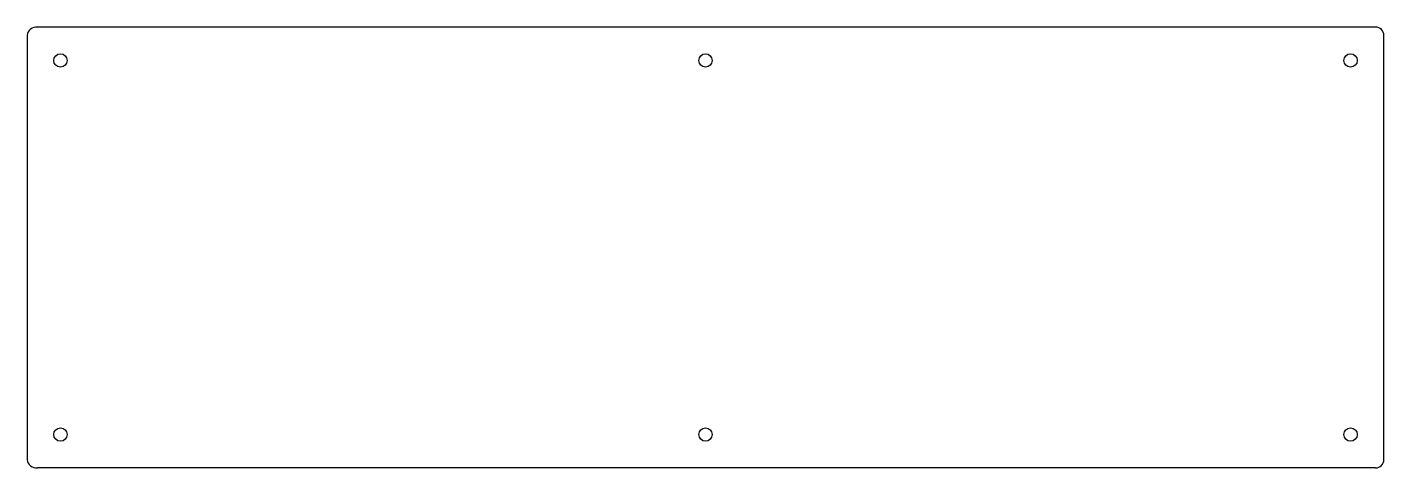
# Model space of a CAD drawing. Header units: millimetres. Extents: x 0 to 326, y -1 to 106.
import ezdxf

# ---------------------------------------------------------------- set-up
doc = ezdxf.new("R2010")
doc.units = ezdxf.units.MM

msp = doc.modelspace()

# ---------------------------------------------------------------- linework, layer by layer
at = {"layer": '20'}
for p, q in [((323.5, 105.5), (2, 105.5)), ((-0.5, 103.5), (-0.5, 1.5)), ((325.5, 1.5), (325.5, 103.5)), ((323.5, -0.5), (2, -0.5))]:
    msp.add_line(p, q, dxfattribs=at)
for centre in [(7.5, 97.5), (162.5, 97.5), (317.5, 97.5), (7.5, 7.5), (162.5, 7.5), (317.5, 7.5)]:
    msp.add_circle(centre, 1.6, dxfattribs=at)
for centre, radius, start, end in [((1.75, 103.25), 2.26, 83.6598, 173.6598), ((323.5, 103.5), 2, 0, 90), ((1.75, 1.75), 2.26, 186.3402, 276.3402), ((323.5, 1.5), 2, 270, 360)]:
    msp.add_arc(centre, radius, start, end, dxfattribs=at)

doc.saveas('drawing.dxf')
